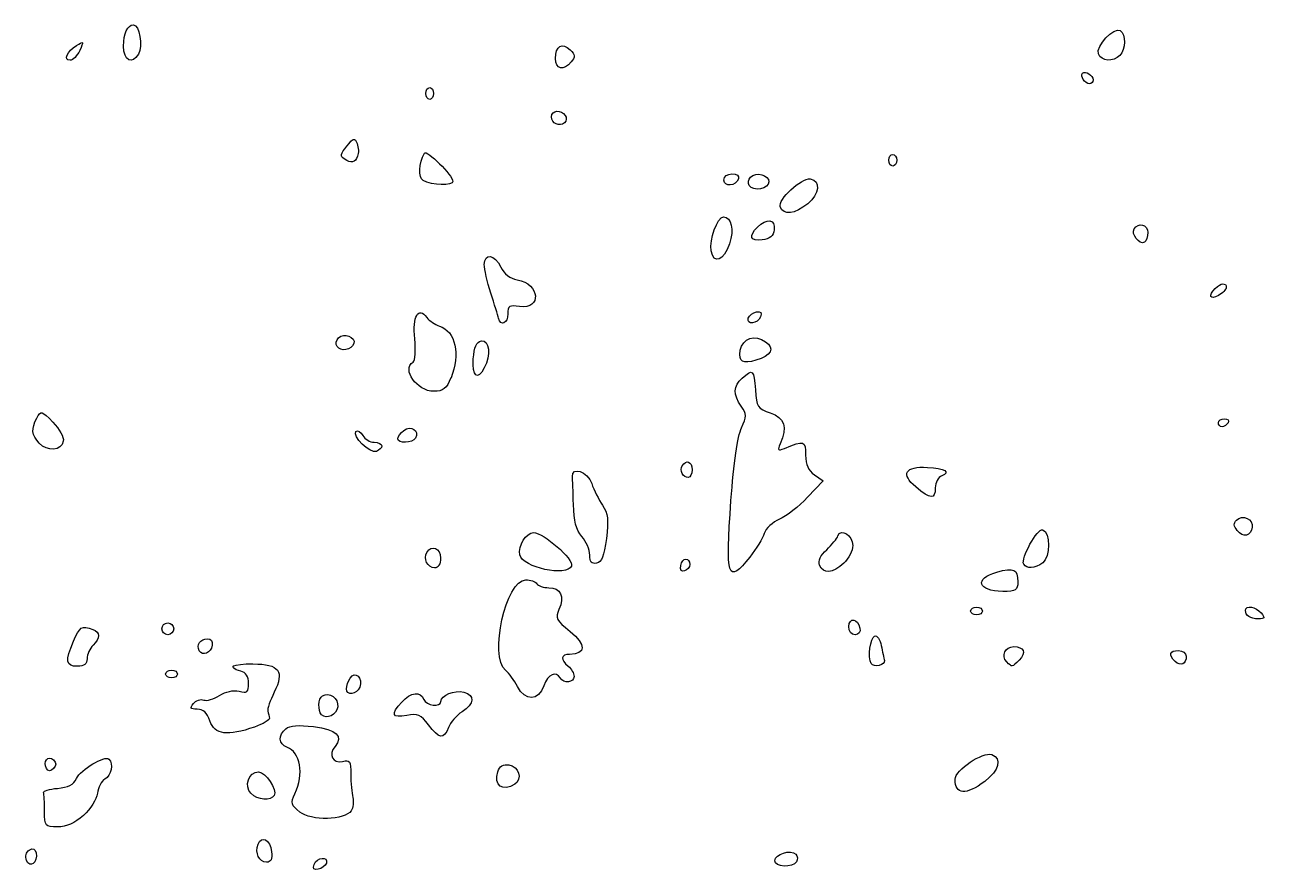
# Model space of a CAD drawing. Header units: centimetres. Extents: x -9.1 to 23.1, y -7.7 to 7.6.
# Drawn here: x -1.874 to 0.198, y 2.059 to 3.467 of the extents above; entities that cross this region are included whole.
import ezdxf

# ---------------------------------------------------------------- set-up
doc = ezdxf.new("R2010")
doc.units = ezdxf.units.CM
doc.header["$MEASUREMENT"] = 0
doc.layers.add('Layer 1', color=7, linetype='Continuous')

msp = doc.modelspace()

# ---------------------------------------------------------------- linework, layer by layer
at = {"layer": 'Layer 1'}
for points, knots in [([(-1.68502, 3.41863), (-1.6772, 3.43261), (-1.68313, 3.46727), (-1.69335, 3.46727), (-1.69335, 3.46727), (-1.70303, 3.46727), (-1.70964, 3.45293), (-1.70964, 3.4319), (-1.70964, 3.4319), (-1.70964, 3.40797), (-1.69531, 3.40024), (-1.68502, 3.41863)], [0, 0, 0, 0, 0.25, 0.25, 0.25, 0.25, 0.5, 0.5, 0.5, 0.5, 1, 1, 1, 1]), ([(-0.05201, 3.41633), (-0.04218, 3.42616), (-0.04179, 3.45197), (-0.05138, 3.4579), (-0.05138, 3.4579), (-0.06188, 3.46439), (-0.09257, 3.43144), (-0.08774, 3.41886), (-0.08774, 3.41886), (-0.08304, 3.40662), (-0.06312, 3.40521), (-0.052, 3.41635), (-0.052, 3.41635), (-0.052, 3.41635), (-0.05201, 3.41633), (-0.05201, 3.41633)], [0, 0, 0, 0, 0.2, 0.2, 0.2, 0.2, 0.4, 0.4, 0.4, 0.4, 0.6, 0.6, 0.6, 0.6, 1, 1, 1, 1]), ([(-1.7827, 3.42477), (-1.77577, 3.43997), (-1.77613, 3.44053), (-1.78806, 3.43308), (-1.78806, 3.43308), (-1.80384, 3.42322), (-1.8102, 3.40849), (-1.79867, 3.40849), (-1.79867, 3.40849), (-1.79397, 3.40849), (-1.78679, 3.41582), (-1.78271, 3.42477), (-1.78271, 3.42477), (-1.78271, 3.42477), (-1.7827, 3.42477), (-1.7827, 3.42477)], [0, 0, 0, 0, 0.2, 0.2, 0.2, 0.2, 0.4, 0.4, 0.4, 0.4, 0.6, 0.6, 0.6, 0.6, 1, 1, 1, 1]), ([(-0.96481, 3.40556), (-0.95789, 3.4139), (-0.95821, 3.41749), (-0.96665, 3.42593), (-0.96665, 3.42593), (-0.97963, 3.43891), (-0.99121, 3.43204), (-0.99121, 3.41138), (-0.99121, 3.41138), (-0.99121, 3.39324), (-0.97754, 3.39023), (-0.96481, 3.40556)], [0, 0, 0, 0, 0.25, 0.25, 0.25, 0.25, 0.5, 0.5, 0.5, 0.5, 1, 1, 1, 1]), ([(-0.09658, 3.3756), (-0.09658, 3.3833), (-0.10932, 3.39155), (-0.114, 3.38687), (-0.114, 3.38687), (-0.11868, 3.38219), (-0.11043, 3.36946), (-0.10273, 3.36946), (-0.10273, 3.36946), (-0.09935, 3.36946), (-0.09658, 3.37222), (-0.09658, 3.37561), (-0.09658, 3.37561), (-0.09658, 3.37561), (-0.09658, 3.3756), (-0.09658, 3.3756)], [0, 0, 0, 0, 0.2, 0.2, 0.2, 0.2, 0.4, 0.4, 0.4, 0.4, 0.6, 0.6, 0.6, 0.6, 1, 1, 1, 1]), ([(-1.19384, 3.35315), (-1.19384, 3.35854), (-1.19678, 3.36295), (-1.20037, 3.36295), (-1.20037, 3.36295), (-1.20396, 3.36295), (-1.2069, 3.35854), (-1.2069, 3.35315), (-1.2069, 3.35315), (-1.2069, 3.34776), (-1.20396, 3.34335), (-1.20037, 3.34335), (-1.20037, 3.34335), (-1.19678, 3.34335), (-1.19384, 3.34776), (-1.19384, 3.35315)], [0, 0, 0, 0, 0.2, 0.2, 0.2, 0.2, 0.4, 0.4, 0.4, 0.4, 0.6, 0.6, 0.6, 0.6, 1, 1, 1, 1]), ([(-0.97473, 3.31666), (-0.98109, 3.32694), (-0.99794, 3.32538), (-0.99794, 3.31452), (-0.99794, 3.31452), (-0.99794, 3.30354), (-0.98398, 3.29712), (-0.97598, 3.30443), (-0.97598, 3.30443), (-0.97288, 3.30727), (-0.97232, 3.31277), (-0.97473, 3.31668), (-0.97473, 3.31668), (-0.97473, 3.31668), (-0.97473, 3.31666), (-0.97473, 3.31666)], [0, 0, 0, 0, 0.2, 0.2, 0.2, 0.2, 0.4, 0.4, 0.4, 0.4, 0.6, 0.6, 0.6, 0.6, 1, 1, 1, 1]), ([(-1.32045, 3.24865), (-1.31838, 3.25404), (-1.31869, 3.26359), (-1.32114, 3.26987), (-1.32114, 3.26987), (-1.32514, 3.28015), (-1.32688, 3.27971), (-1.33845, 3.26553), (-1.33845, 3.26553), (-1.34852, 3.25318), (-1.34948, 3.2486), (-1.34286, 3.2444), (-1.34286, 3.2444), (-1.33047, 3.23654), (-1.32467, 3.23764), (-1.32045, 3.24864), (-1.32045, 3.24864), (-1.32045, 3.24864), (-1.32045, 3.24865), (-1.32045, 3.24865)], [0, 0, 0, 0, 0.1666667, 0.1666667, 0.1666667, 0.1666667, 0.3333333, 0.3333333, 0.3333333, 0.3333333, 0.5, 0.5, 0.5, 0.5, 0.6666667, 0.6666667, 0.6666667, 0.6666667, 1, 1, 1, 1]), ([(-1.1617, 3.20687), (-1.1617, 3.21654), (-1.20567, 3.2602), (-1.20916, 3.254), (-1.20916, 3.254), (-1.21876, 3.237), (-1.21978, 3.21308), (-1.21112, 3.20826), (-1.21112, 3.20826), (-1.19689, 3.20035), (-1.1617, 3.19936), (-1.1617, 3.20686), (-1.1617, 3.20686), (-1.1617, 3.20686), (-1.1617, 3.20687), (-1.1617, 3.20687)], [0, 0, 0, 0, 0.2, 0.2, 0.2, 0.2, 0.4, 0.4, 0.4, 0.4, 0.6, 0.6, 0.6, 0.6, 1, 1, 1, 1]), ([(-0.42344, 3.2421), (-0.42344, 3.24749), (-0.42638, 3.2519), (-0.42997, 3.2519), (-0.42997, 3.2519), (-0.43356, 3.2519), (-0.4365, 3.24749), (-0.4365, 3.2421), (-0.4365, 3.2421), (-0.4365, 3.23671), (-0.43356, 3.23231), (-0.42997, 3.23231), (-0.42997, 3.23231), (-0.42638, 3.23231), (-0.42344, 3.23672), (-0.42344, 3.2421)], [0, 0, 0, 0, 0.2, 0.2, 0.2, 0.2, 0.4, 0.4, 0.4, 0.4, 0.6, 0.6, 0.6, 0.6, 1, 1, 1, 1]), ([(-0.68655, 3.21118), (-0.68496, 3.21597), (-0.68946, 3.21934), (-0.69744, 3.21934), (-0.69744, 3.21934), (-0.70546, 3.21934), (-0.71105, 3.21512), (-0.71105, 3.20906), (-0.71105, 3.20906), (-0.71105, 3.19705), (-0.69067, 3.19881), (-0.68655, 3.21116), (-0.68655, 3.21116), (-0.68655, 3.21116), (-0.68655, 3.21118), (-0.68655, 3.21118)], [0, 0, 0, 0, 0.2, 0.2, 0.2, 0.2, 0.4, 0.4, 0.4, 0.4, 0.6, 0.6, 0.6, 0.6, 1, 1, 1, 1]), ([(-0.63596, 3.20621), (-0.63596, 3.21784), (-0.6575, 3.22329), (-0.66678, 3.21401), (-0.66678, 3.21401), (-0.67039, 3.21039), (-0.67128, 3.20408), (-0.66874, 3.19996), (-0.66874, 3.19996), (-0.66225, 3.18946), (-0.63596, 3.19446), (-0.63596, 3.20621)], [0, 0, 0, 0, 0.25, 0.25, 0.25, 0.25, 0.5, 0.5, 0.5, 0.5, 1, 1, 1, 1]), ([(-0.57136, 3.16975), (-0.55185, 3.18571), (-0.54957, 3.20818), (-0.56718, 3.21097), (-0.56718, 3.21097), (-0.5822, 3.21336), (-0.62179, 3.17637), (-0.61716, 3.1643), (-0.61716, 3.1643), (-0.6116, 3.1498), (-0.59306, 3.15201), (-0.57136, 3.16976), (-0.57136, 3.16976), (-0.57136, 3.16976), (-0.57136, 3.16975), (-0.57136, 3.16975)], [0, 0, 0, 0, 0.2, 0.2, 0.2, 0.2, 0.4, 0.4, 0.4, 0.4, 0.6, 0.6, 0.6, 0.6, 1, 1, 1, 1]), ([(-0.70166, 3.10296), (-0.69349, 3.12679), (-0.6982, 3.14772), (-0.71173, 3.14772), (-0.71173, 3.14772), (-0.72173, 3.14772), (-0.73557, 3.10942), (-0.73212, 3.09133), (-0.73212, 3.09133), (-0.72772, 3.06829), (-0.71142, 3.07451), (-0.70167, 3.10296), (-0.70167, 3.10296), (-0.70167, 3.10296), (-0.70166, 3.10296), (-0.70166, 3.10296)], [0, 0, 0, 0, 0.2, 0.2, 0.2, 0.2, 0.4, 0.4, 0.4, 0.4, 0.6, 0.6, 0.6, 0.6, 1, 1, 1, 1]), ([(-0.62716, 3.12651), (-0.62468, 3.14397), (-0.63951, 3.14634), (-0.65491, 3.13094), (-0.65491, 3.13094), (-0.67029, 3.11556), (-0.66733, 3.10743), (-0.64721, 3.10975), (-0.64721, 3.10975), (-0.63435, 3.11123), (-0.62866, 3.11599), (-0.62716, 3.12651)], [0, 0, 0, 0, 0.25, 0.25, 0.25, 0.25, 0.5, 0.5, 0.5, 0.5, 1, 1, 1, 1]), ([(-0.00551, 3.122), (-0.00551, 3.13538), (-0.0214, 3.13943), (-0.02855, 3.12786), (-0.02855, 3.12786), (-0.03376, 3.11943), (-0.01926, 3.10083), (-0.01131, 3.10574), (-0.01131, 3.10574), (-0.00812, 3.10772), (-0.00552, 3.11502), (-0.00552, 3.122), (-0.00552, 3.122), (-0.00552, 3.122), (-0.00551, 3.122), (-0.00551, 3.122)], [0, 0, 0, 0, 0.2, 0.2, 0.2, 0.2, 0.4, 0.4, 0.4, 0.4, 0.6, 0.6, 0.6, 0.6, 1, 1, 1, 1]), ([(-1.07037, 2.98651), (-1.07037, 2.99967), (-1.06775, 3.00132), (-1.05085, 2.99884), (-1.05085, 2.99884), (-1.01333, 2.99333), (-1.01706, 3.03658), (-1.05467, 3.0432), (-1.05467, 3.0432), (-1.06686, 3.04534), (-1.07653, 3.05283), (-1.08209, 3.06443), (-1.08209, 3.06443), (-1.09226, 3.08565), (-1.10955, 3.08823), (-1.10955, 3.06851), (-1.10955, 3.06851), (-1.10955, 3.06091), (-1.10468, 3.0396), (-1.09872, 3.02116), (-1.09872, 3.02116), (-1.09276, 3.00272), (-1.08698, 2.98395), (-1.08586, 2.97946), (-1.08586, 2.97946), (-1.08232, 2.96523), (-1.07036, 2.97066), (-1.07036, 2.98649), (-1.07036, 2.98649), (-1.07036, 2.98649), (-1.07037, 2.98651), (-1.07037, 2.98651)], [0, 0, 0, 0, 0.1111111, 0.1111111, 0.1111111, 0.1111111, 0.2222222, 0.2222222, 0.2222222, 0.2222222, 0.3333333, 0.3333333, 0.3333333, 0.3333333, 0.4444444, 0.4444444, 0.4444444, 0.4444444, 0.5555556, 0.5555556, 0.5555556, 0.5555556, 0.6666667, 0.6666667, 0.6666667, 0.6666667, 0.7777778, 0.7777778, 0.7777778, 0.7777778, 1, 1, 1, 1]), ([(0.12492, 3.03035), (0.12492, 3.039), (0.11608, 3.03826), (0.10663, 3.02883), (0.10663, 3.02883), (0.0943, 3.0165), (0.09747, 3.00938), (0.11185, 3.01708), (0.11185, 3.01708), (0.11903, 3.02091), (0.12491, 3.0269), (0.12491, 3.03037), (0.12491, 3.03037), (0.12491, 3.03037), (0.12492, 3.03035), (0.12492, 3.03035)], [0, 0, 0, 0, 0.2, 0.2, 0.2, 0.2, 0.4, 0.4, 0.4, 0.4, 0.6, 0.6, 0.6, 0.6, 1, 1, 1, 1]), ([(-1.16494, 2.8803), (-1.14884, 2.91884), (-1.15757, 2.95779), (-1.1842, 2.96624), (-1.1842, 2.96624), (-1.19172, 2.96863), (-1.20112, 2.97501), (-1.20508, 2.98043), (-1.20508, 2.98043), (-1.21919, 2.99972), (-1.2292, 2.98224), (-1.22536, 2.94502), (-1.22536, 2.94502), (-1.22338, 2.9258), (-1.22447, 2.9084), (-1.22781, 2.90634), (-1.22781, 2.90634), (-1.24756, 2.89413), (-1.22173, 2.85765), (-1.19333, 2.85765), (-1.19333, 2.85765), (-1.17792, 2.85765), (-1.17266, 2.86185), (-1.16495, 2.8803), (-1.16495, 2.8803), (-1.16495, 2.8803), (-1.16494, 2.8803), (-1.16494, 2.8803)], [0, 0, 0, 0, 0.125, 0.125, 0.125, 0.125, 0.25, 0.25, 0.25, 0.25, 0.375, 0.375, 0.375, 0.375, 0.5, 0.5, 0.5, 0.5, 0.625, 0.625, 0.625, 0.625, 0.75, 0.75, 0.75, 0.75, 1, 1, 1, 1]), ([(-0.64982, 2.98159), (-0.64707, 2.98875), (-0.64917, 2.99122), (-0.65674, 2.98975), (-0.65674, 2.98975), (-0.66272, 2.9886), (-0.66883, 2.98397), (-0.67032, 2.97948), (-0.67032, 2.97948), (-0.67432, 2.96747), (-0.65445, 2.96951), (-0.64981, 2.98158), (-0.64981, 2.98158), (-0.64981, 2.98158), (-0.64982, 2.98159), (-0.64982, 2.98159)], [0, 0, 0, 0, 0.2, 0.2, 0.2, 0.2, 0.4, 0.4, 0.4, 0.4, 0.6, 0.6, 0.6, 0.6, 1, 1, 1, 1]), ([(-1.32661, 2.93703), (-1.32304, 2.94776), (-1.3435, 2.95541), (-1.35228, 2.94663), (-1.35228, 2.94663), (-1.35603, 2.94288), (-1.35703, 2.93644), (-1.35449, 2.93234), (-1.35449, 2.93234), (-1.34872, 2.923), (-1.33024, 2.92611), (-1.3266, 2.93703), (-1.3266, 2.93703), (-1.3266, 2.93703), (-1.32661, 2.93703), (-1.32661, 2.93703)], [0, 0, 0, 0, 0.2, 0.2, 0.2, 0.2, 0.4, 0.4, 0.4, 0.4, 0.6, 0.6, 0.6, 0.6, 1, 1, 1, 1]), ([(-1.10969, 2.89641), (-1.09837, 2.91756), (-1.1011, 2.94386), (-1.11436, 2.94135), (-1.11436, 2.94135), (-1.1227, 2.93974), (-1.12633, 2.93169), (-1.1278, 2.91148), (-1.1278, 2.91148), (-1.12992, 2.88216), (-1.1212, 2.8749), (-1.10969, 2.89641)], [0, 0, 0, 0, 0.25, 0.25, 0.25, 0.25, 0.5, 0.5, 0.5, 0.5, 1, 1, 1, 1]), ([(-0.64899, 2.9124), (-0.62779, 2.92046), (-0.6275, 2.93443), (-0.64834, 2.94393), (-0.64834, 2.94393), (-0.66704, 2.95245), (-0.68449, 2.94022), (-0.68449, 2.91863), (-0.68449, 2.91863), (-0.68449, 2.90465), (-0.67415, 2.90284), (-0.64899, 2.91241), (-0.64899, 2.91241), (-0.64899, 2.91241), (-0.64899, 2.9124), (-0.64899, 2.9124)], [0, 0, 0, 0, 0.2, 0.2, 0.2, 0.2, 0.4, 0.4, 0.4, 0.4, 0.6, 0.6, 0.6, 0.6, 1, 1, 1, 1]), ([(-0.66773, 2.58183), (-0.65713, 2.5953), (-0.64638, 2.61298), (-0.64385, 2.62113), (-0.64385, 2.62113), (-0.64131, 2.62927), (-0.6299, 2.63995), (-0.61849, 2.64486), (-0.61849, 2.64486), (-0.60708, 2.64977), (-0.58598, 2.66616), (-0.57161, 2.68129), (-0.57161, 2.68129), (-0.57161, 2.68129), (-0.54549, 2.7088), (-0.54549, 2.7088), (-0.54549, 2.7088), (-0.54549, 2.7088), (-0.56019, 2.71877), (-0.56019, 2.71877), (-0.56019, 2.71877), (-0.57072, 2.72592), (-0.57489, 2.73521), (-0.57489, 2.75157), (-0.57489, 2.75157), (-0.57489, 2.77545), (-0.57727, 2.7762), (-0.61031, 2.76268), (-0.61031, 2.76268), (-0.62093, 2.75834), (-0.62204, 2.75951), (-0.61748, 2.7701), (-0.61748, 2.7701), (-0.60514, 2.79882), (-0.60978, 2.81362), (-0.63367, 2.82172), (-0.63367, 2.82172), (-0.65493, 2.82894), (-0.65667, 2.8316), (-0.65852, 2.85995), (-0.65852, 2.85995), (-0.66071, 2.8935), (-0.66295, 2.8955), (-0.68051, 2.87962), (-0.68051, 2.87962), (-0.6952, 2.86633), (-0.69567, 2.8522), (-0.68206, 2.83278), (-0.68206, 2.83278), (-0.67266, 2.81937), (-0.67263, 2.81592), (-0.68173, 2.79677), (-0.68173, 2.79677), (-0.68798, 2.7836), (-0.69456, 2.73785), (-0.69914, 2.67573), (-0.69914, 2.67573), (-0.7086, 2.54742), (-0.7045, 2.53513), (-0.66775, 2.58183), (-0.66775, 2.58183), (-0.66775, 2.58183), (-0.66773, 2.58183), (-0.66773, 2.58183)], [0, 0, 0, 0, 0.0588235, 0.0588235, 0.0588235, 0.0588235, 0.1176471, 0.1176471, 0.1176471, 0.1176471, 0.1764706, 0.1764706, 0.1764706, 0.1764706, 0.2352941, 0.2352941, 0.2352941, 0.2352941, 0.2941176, 0.2941176, 0.2941176, 0.2941176, 0.3529412, 0.3529412, 0.3529412, 0.3529412, 0.4117647, 0.4117647, 0.4117647, 0.4117647, 0.4705882, 0.4705882, 0.4705882, 0.4705882, 0.5294118, 0.5294118, 0.5294118, 0.5294118, 0.5882353, 0.5882353, 0.5882353, 0.5882353, 0.6470588, 0.6470588, 0.6470588, 0.6470588, 0.7058824, 0.7058824, 0.7058824, 0.7058824, 0.7647059, 0.7647059, 0.7647059, 0.7647059, 0.8235294, 0.8235294, 0.8235294, 0.8235294, 0.8823529, 0.8823529, 0.8823529, 0.8823529, 1, 1, 1, 1]), ([(-1.80994, 2.77465), (-1.80871, 2.7811), (-1.81648, 2.7953), (-1.82726, 2.80633), (-1.82726, 2.80633), (-1.84625, 2.82575), (-1.84701, 2.82594), (-1.85391, 2.81304), (-1.85391, 2.81304), (-1.86371, 2.79472), (-1.86285, 2.78562), (-1.84995, 2.77137), (-1.84995, 2.77137), (-1.83657, 2.75658), (-1.81302, 2.75852), (-1.80994, 2.77466), (-1.80994, 2.77466), (-1.80994, 2.77466), (-1.80994, 2.77465), (-1.80994, 2.77465)], [0, 0, 0, 0, 0.1666667, 0.1666667, 0.1666667, 0.1666667, 0.3333333, 0.3333333, 0.3333333, 0.3333333, 0.5, 0.5, 0.5, 0.5, 0.6666667, 0.6666667, 0.6666667, 0.6666667, 1, 1, 1, 1]), ([(-1.22389, 2.77987), (-1.2164, 2.79199), (-1.23207, 2.80213), (-1.24356, 2.79259), (-1.24356, 2.79259), (-1.2491, 2.78799), (-1.25363, 2.78165), (-1.25363, 2.7785), (-1.25363, 2.7785), (-1.25363, 2.77028), (-1.22912, 2.77141), (-1.22389, 2.77986), (-1.22389, 2.77986), (-1.22389, 2.77986), (-1.22389, 2.77987), (-1.22389, 2.77987)], [0, 0, 0, 0, 0.2, 0.2, 0.2, 0.2, 0.4, 0.4, 0.4, 0.4, 0.6, 0.6, 0.6, 0.6, 1, 1, 1, 1]), ([(0.12805, 2.80531), (0.13027, 2.80889), (0.1275, 2.81184), (0.1219, 2.81184), (0.1219, 2.81184), (0.1163, 2.81184), (0.11172, 2.80892), (0.11172, 2.80531), (0.11172, 2.80531), (0.11172, 2.80173), (0.11449, 2.79878), (0.11787, 2.79878), (0.11787, 2.79878), (0.12125, 2.79878), (0.12583, 2.8017), (0.12805, 2.80531)], [0, 0, 0, 0, 0.2, 0.2, 0.2, 0.2, 0.4, 0.4, 0.4, 0.4, 0.6, 0.6, 0.6, 0.6, 1, 1, 1, 1]), ([(-1.27994, 2.76693), (-1.27994, 2.77014), (-1.28567, 2.77276), (-1.29268, 2.77276), (-1.29268, 2.77276), (-1.29969, 2.77276), (-1.30828, 2.77788), (-1.31178, 2.78414), (-1.31178, 2.78414), (-1.31528, 2.79039), (-1.32034, 2.79332), (-1.32302, 2.79064), (-1.32302, 2.79064), (-1.33028, 2.78338), (-1.2996, 2.75355), (-1.28904, 2.7576), (-1.28904, 2.7576), (-1.28403, 2.75953), (-1.27994, 2.76372), (-1.27994, 2.76693)], [0, 0, 0, 0, 0.1666667, 0.1666667, 0.1666667, 0.1666667, 0.3333333, 0.3333333, 0.3333333, 0.3333333, 0.5, 0.5, 0.5, 0.5, 0.6666667, 0.6666667, 0.6666667, 0.6666667, 1, 1, 1, 1]), ([(-0.76395, 2.7272), (-0.76395, 2.74098), (-0.77345, 2.74478), (-0.78028, 2.73373), (-0.78028, 2.73373), (-0.78504, 2.72602), (-0.77886, 2.71414), (-0.7701, 2.71414), (-0.7701, 2.71414), (-0.76672, 2.71414), (-0.76395, 2.72001), (-0.76395, 2.7272)], [0, 0, 0, 0, 0.25, 0.25, 0.25, 0.25, 0.5, 0.5, 0.5, 0.5, 1, 1, 1, 1]), ([(-0.90648, 2.61257), (-0.90254, 2.64406), (-0.90375, 2.65442), (-0.91293, 2.668), (-0.91293, 2.668), (-0.91914, 2.67719), (-0.92718, 2.69351), (-0.93081, 2.70429), (-0.93081, 2.70429), (-0.93739, 2.72382), (-0.9643, 2.73341), (-0.96288, 2.71572), (-0.96288, 2.71572), (-0.96251, 2.71123), (-0.96178, 2.69037), (-0.96125, 2.66937), (-0.96125, 2.66937), (-0.96054, 2.64156), (-0.95672, 2.62708), (-0.94721, 2.61612), (-0.94721, 2.61612), (-0.94003, 2.60784), (-0.93415, 2.59395), (-0.93415, 2.58525), (-0.93415, 2.58525), (-0.93415, 2.57372), (-0.93106, 2.57004), (-0.92274, 2.57164), (-0.92274, 2.57164), (-0.91411, 2.57329), (-0.91015, 2.58328), (-0.90649, 2.61257), (-0.90649, 2.61257), (-0.90649, 2.61257), (-0.90648, 2.61257), (-0.90648, 2.61257)], [0, 0, 0, 0, 0.1, 0.1, 0.1, 0.1, 0.2, 0.2, 0.2, 0.2, 0.3, 0.3, 0.3, 0.3, 0.4, 0.4, 0.4, 0.4, 0.5, 0.5, 0.5, 0.5, 0.6, 0.6, 0.6, 0.6, 0.7, 0.7, 0.7, 0.7, 0.8, 0.8, 0.8, 0.8, 1, 1, 1, 1]), ([(-0.35929, 2.69709), (-0.35929, 2.70569), (-0.35446, 2.71457), (-0.34856, 2.71684), (-0.34856, 2.71684), (-0.33245, 2.72302), (-0.34346, 2.72965), (-0.37231, 2.73113), (-0.37231, 2.73113), (-0.40935, 2.73302), (-0.4171, 2.71996), (-0.39164, 2.69853), (-0.39164, 2.69853), (-0.36651, 2.67738), (-0.3593, 2.67706), (-0.3593, 2.69709), (-0.3593, 2.69709), (-0.3593, 2.69709), (-0.35929, 2.69709), (-0.35929, 2.69709)], [0, 0, 0, 0, 0.1666667, 0.1666667, 0.1666667, 0.1666667, 0.3333333, 0.3333333, 0.3333333, 0.3333333, 0.5, 0.5, 0.5, 0.5, 0.6666667, 0.6666667, 0.6666667, 0.6666667, 1, 1, 1, 1]), ([(0.16827, 2.63139), (0.17084, 2.64463), (0.15173, 2.65331), (0.14183, 2.6434), (0.14183, 2.6434), (0.13669, 2.63826), (0.13708, 2.63342), (0.14325, 2.62599), (0.14325, 2.62599), (0.15345, 2.6137), (0.16534, 2.61627), (0.16827, 2.63139)], [0, 0, 0, 0, 0.25, 0.25, 0.25, 0.25, 0.5, 0.5, 0.5, 0.5, 1, 1, 1, 1]), ([(-0.96446, 2.56693), (-0.96023, 2.57796), (-1.01086, 2.62265), (-1.0276, 2.62265), (-1.0276, 2.62265), (-1.03987, 2.62265), (-1.05339, 2.60055), (-1.05043, 2.58533), (-1.05043, 2.58533), (-1.04636, 2.56443), (-0.97156, 2.54842), (-0.96446, 2.56693)], [0, 0, 0, 0, 0.25, 0.25, 0.25, 0.25, 0.5, 0.5, 0.5, 0.5, 1, 1, 1, 1]), ([(-0.51162, 2.57154), (-0.50331, 2.57935), (-0.4965, 2.59267), (-0.4965, 2.60114), (-0.4965, 2.60114), (-0.4965, 2.61762), (-0.51673, 2.63054), (-0.52126, 2.61695), (-0.52126, 2.61695), (-0.52274, 2.61252), (-0.53111, 2.60225), (-0.53987, 2.59413), (-0.53987, 2.59413), (-0.55017, 2.58458), (-0.55431, 2.57547), (-0.55157, 2.56835), (-0.55157, 2.56835), (-0.54578, 2.55326), (-0.5297, 2.55455), (-0.51161, 2.57156), (-0.51161, 2.57156), (-0.51161, 2.57156), (-0.51162, 2.57154), (-0.51162, 2.57154)], [0, 0, 0, 0, 0.1428571, 0.1428571, 0.1428571, 0.1428571, 0.2857143, 0.2857143, 0.2857143, 0.2857143, 0.4285714, 0.4285714, 0.4285714, 0.4285714, 0.5714286, 0.5714286, 0.5714286, 0.5714286, 0.7142857, 0.7142857, 0.7142857, 0.7142857, 1, 1, 1, 1]), ([(-0.18049, 2.57232), (-0.1676, 2.58174), (-0.16767, 2.62309), (-0.18057, 2.62732), (-0.18057, 2.62732), (-0.18931, 2.6302), (-0.21759, 2.57879), (-0.21213, 2.56997), (-0.21213, 2.56997), (-0.20685, 2.56143), (-0.19408, 2.56238), (-0.18047, 2.57232), (-0.18047, 2.57232), (-0.18047, 2.57232), (-0.18049, 2.57232), (-0.18049, 2.57232)], [0, 0, 0, 0, 0.2, 0.2, 0.2, 0.2, 0.4, 0.4, 0.4, 0.4, 0.6, 0.6, 0.6, 0.6, 1, 1, 1, 1]), ([(-1.18228, 2.5802), (-1.18228, 2.5968), (-1.19715, 2.60291), (-1.20533, 2.58968), (-1.20533, 2.58968), (-1.21162, 2.5795), (-1.20372, 2.56387), (-1.19228, 2.56387), (-1.19228, 2.56387), (-1.18597, 2.56387), (-1.18228, 2.56989), (-1.18228, 2.5802)], [0, 0, 0, 0, 0.25, 0.25, 0.25, 0.25, 0.5, 0.5, 0.5, 0.5, 1, 1, 1, 1]), ([(-0.76755, 2.56931), (-0.76755, 2.5821), (-0.78028, 2.58101), (-0.78278, 2.56803), (-0.78278, 2.56803), (-0.78431, 2.5601), (-0.78206, 2.55687), (-0.77634, 2.55877), (-0.77634, 2.55877), (-0.77151, 2.56038), (-0.76755, 2.56513), (-0.76755, 2.56932), (-0.76755, 2.56932), (-0.76755, 2.56932), (-0.76755, 2.56931), (-0.76755, 2.56931)], [0, 0, 0, 0, 0.2, 0.2, 0.2, 0.2, 0.4, 0.4, 0.4, 0.4, 0.6, 0.6, 0.6, 0.6, 1, 1, 1, 1]), ([(-0.22192, 2.54062), (-0.22192, 2.56173), (-0.22826, 2.56466), (-0.25682, 2.55678), (-0.25682, 2.55678), (-0.29508, 2.54622), (-0.28846, 2.52468), (-0.24695, 2.52468), (-0.24695, 2.52468), (-0.22476, 2.52468), (-0.22191, 2.52649), (-0.22191, 2.54063), (-0.22191, 2.54063), (-0.22191, 2.54063), (-0.22192, 2.54062), (-0.22192, 2.54062)], [0, 0, 0, 0, 0.2, 0.2, 0.2, 0.2, 0.4, 0.4, 0.4, 0.4, 0.6, 0.6, 0.6, 0.6, 1, 1, 1, 1]), ([(-1.01047, 2.36761), (-1.00309, 2.38715), (-0.99073, 2.39305), (-0.98308, 2.38067), (-0.98308, 2.38067), (-0.97707, 2.37095), (-0.96022, 2.37277), (-0.96022, 2.38314), (-0.96022, 2.38314), (-0.96022, 2.38809), (-0.96463, 2.3958), (-0.97002, 2.40027), (-0.97002, 2.40027), (-0.98339, 2.41137), (-0.98232, 2.41986), (-0.96755, 2.41986), (-0.96755, 2.41986), (-0.94006, 2.41986), (-0.93965, 2.43648), (-0.96661, 2.45815), (-0.96661, 2.45815), (-0.98992, 2.47689), (-0.99176, 2.48048), (-0.98528, 2.4947), (-0.98528, 2.4947), (-0.97558, 2.51599), (-0.9825, 2.5309), (-1.00208, 2.5309), (-1.00208, 2.5309), (-1.01096, 2.5309), (-1.02004, 2.53382), (-1.02226, 2.53743), (-1.02226, 2.53743), (-1.02448, 2.54101), (-1.03275, 2.54396), (-1.04064, 2.54396), (-1.04064, 2.54396), (-1.0736, 2.54396), (-1.10191, 2.41649), (-1.07407, 2.39338), (-1.07407, 2.39338), (-1.06844, 2.38871), (-1.05955, 2.3766), (-1.05431, 2.36646), (-1.05431, 2.36646), (-1.04135, 2.3414), (-1.02014, 2.34196), (-1.01046, 2.36761), (-1.01046, 2.36761), (-1.01046, 2.36761), (-1.01047, 2.36761), (-1.01047, 2.36761)], [0, 0, 0, 0, 0.0714286, 0.0714286, 0.0714286, 0.0714286, 0.1428571, 0.1428571, 0.1428571, 0.1428571, 0.2142857, 0.2142857, 0.2142857, 0.2142857, 0.2857143, 0.2857143, 0.2857143, 0.2857143, 0.3571429, 0.3571429, 0.3571429, 0.3571429, 0.4285714, 0.4285714, 0.4285714, 0.4285714, 0.5, 0.5, 0.5, 0.5, 0.5714286, 0.5714286, 0.5714286, 0.5714286, 0.6428571, 0.6428571, 0.6428571, 0.6428571, 0.7142857, 0.7142857, 0.7142857, 0.7142857, 0.7857143, 0.7857143, 0.7857143, 0.7857143, 0.8571429, 0.8571429, 0.8571429, 0.8571429, 1, 1, 1, 1]), ([(-0.28075, 2.49203), (-0.28075, 2.49561), (-0.28516, 2.49856), (-0.29055, 2.49856), (-0.29055, 2.49856), (-0.29594, 2.49856), (-0.30035, 2.49564), (-0.30035, 2.49203), (-0.30035, 2.49203), (-0.30035, 2.48845), (-0.29594, 2.4855), (-0.29055, 2.4855), (-0.29055, 2.4855), (-0.28516, 2.4855), (-0.28075, 2.48842), (-0.28075, 2.49203)], [0, 0, 0, 0, 0.2, 0.2, 0.2, 0.2, 0.4, 0.4, 0.4, 0.4, 0.6, 0.6, 0.6, 0.6, 1, 1, 1, 1]), ([(0.18295, 2.48878), (0.17426, 2.49925), (0.15683, 2.50216), (0.15683, 2.49314), (0.15683, 2.49314), (0.15683, 2.4842), (0.16475, 2.47899), (0.17831, 2.47899), (0.17831, 2.47899), (0.18892, 2.47899), (0.18971, 2.48064), (0.18295, 2.48879), (0.18295, 2.48879), (0.18295, 2.48879), (0.18295, 2.48878), (0.18295, 2.48878)], [0, 0, 0, 0, 0.2, 0.2, 0.2, 0.2, 0.4, 0.4, 0.4, 0.4, 0.6, 0.6, 0.6, 0.6, 1, 1, 1, 1]), ([(-1.77034, 2.41271), (-1.77034, 2.41964), (-1.76593, 2.42971), (-1.76054, 2.4351), (-1.76054, 2.4351), (-1.74793, 2.44771), (-1.74811, 2.45648), (-1.76108, 2.46146), (-1.76108, 2.46146), (-1.7791, 2.46837), (-1.783, 2.46597), (-1.79311, 2.44176), (-1.79311, 2.44176), (-1.80698, 2.40857), (-1.80567, 2.40011), (-1.78667, 2.40011), (-1.78667, 2.40011), (-1.7749, 2.40011), (-1.77034, 2.40361), (-1.77034, 2.4127), (-1.77034, 2.4127), (-1.77034, 2.4127), (-1.77034, 2.41271), (-1.77034, 2.41271)], [0, 0, 0, 0, 0.1428571, 0.1428571, 0.1428571, 0.1428571, 0.2857143, 0.2857143, 0.2857143, 0.2857143, 0.4285714, 0.4285714, 0.4285714, 0.4285714, 0.5714286, 0.5714286, 0.5714286, 0.5714286, 0.7142857, 0.7142857, 0.7142857, 0.7142857, 1, 1, 1, 1]), ([(-1.62636, 2.46247), (-1.62636, 2.46786), (-1.63077, 2.47227), (-1.63616, 2.47227), (-1.63616, 2.47227), (-1.64155, 2.47227), (-1.64596, 2.46786), (-1.64596, 2.46247), (-1.64596, 2.46247), (-1.64596, 2.45708), (-1.64155, 2.45268), (-1.63616, 2.45268), (-1.63616, 2.45268), (-1.63077, 2.45268), (-1.62636, 2.45709), (-1.62636, 2.46247)], [0, 0, 0, 0, 0.2, 0.2, 0.2, 0.2, 0.4, 0.4, 0.4, 0.4, 0.6, 0.6, 0.6, 0.6, 1, 1, 1, 1]), ([(-0.48454, 2.46354), (-0.48772, 2.47993), (-0.50298, 2.48218), (-0.50298, 2.46626), (-0.50298, 2.46626), (-0.50298, 2.45824), (-0.49876, 2.45265), (-0.4927, 2.45265), (-0.4927, 2.45265), (-0.48662, 2.45265), (-0.48329, 2.45709), (-0.48454, 2.46354)], [0, 0, 0, 0, 0.25, 0.25, 0.25, 0.25, 0.5, 0.5, 0.5, 0.5, 1, 1, 1, 1]), ([(-1.5622, 2.43507), (-1.56098, 2.44137), (-1.56425, 2.44596), (-1.56998, 2.44596), (-1.56998, 2.44596), (-1.58211, 2.44596), (-1.58944, 2.43531), (-1.58369, 2.42602), (-1.58369, 2.42602), (-1.57778, 2.41646), (-1.56474, 2.42194), (-1.5622, 2.43507)], [0, 0, 0, 0, 0.25, 0.25, 0.25, 0.25, 0.5, 0.5, 0.5, 0.5, 1, 1, 1, 1]), ([(-0.44384, 2.40991), (-0.44475, 2.41349), (-0.44714, 2.42464), (-0.44914, 2.43466), (-0.44914, 2.43466), (-0.45114, 2.44468), (-0.45607, 2.45179), (-0.46008, 2.45045), (-0.46008, 2.45045), (-0.4674, 2.44802), (-0.47169, 2.41452), (-0.46595, 2.40466), (-0.46595, 2.40466), (-0.46165, 2.39726), (-0.44182, 2.40198), (-0.44383, 2.40992), (-0.44383, 2.40992), (-0.44383, 2.40992), (-0.44384, 2.40991), (-0.44384, 2.40991)], [0, 0, 0, 0, 0.1666667, 0.1666667, 0.1666667, 0.1666667, 0.3333333, 0.3333333, 0.3333333, 0.3333333, 0.5, 0.5, 0.5, 0.5, 0.6666667, 0.6666667, 0.6666667, 0.6666667, 1, 1, 1, 1]), ([(-0.2196, 2.41045), (-0.20751, 2.42253), (-0.21168, 2.43278), (-0.22868, 2.43278), (-0.22868, 2.43278), (-0.24329, 2.43278), (-0.25027, 2.41749), (-0.24024, 2.40745), (-0.24024, 2.40745), (-0.23106, 2.39827), (-0.23191, 2.39815), (-0.2196, 2.41046), (-0.2196, 2.41046), (-0.2196, 2.41046), (-0.2196, 2.41045), (-0.2196, 2.41045)], [0, 0, 0, 0, 0.2, 0.2, 0.2, 0.2, 0.4, 0.4, 0.4, 0.4, 0.6, 0.6, 0.6, 0.6, 1, 1, 1, 1]), ([(0.05838, 2.41683), (0.05838, 2.42201), (0.0525, 2.42624), (0.04532, 2.42624), (0.04532, 2.42624), (0.03063, 2.42624), (0.02857, 2.41948), (0.03983, 2.40822), (0.03983, 2.40822), (0.04883, 2.39922), (0.05838, 2.40365), (0.05838, 2.41683)], [0, 0, 0, 0, 0.25, 0.25, 0.25, 0.25, 0.5, 0.5, 0.5, 0.5, 1, 1, 1, 1]), ([(-1.49203, 2.29906), (-1.47766, 2.30418), (-1.4664, 2.31075), (-1.46699, 2.31365), (-1.46699, 2.31365), (-1.46759, 2.31657), (-1.46886, 2.32187), (-1.4698, 2.32546), (-1.4698, 2.32546), (-1.47075, 2.32904), (-1.46596, 2.34317), (-1.45917, 2.35684), (-1.45917, 2.35684), (-1.44172, 2.39194), (-1.45053, 2.40376), (-1.49438, 2.4041), (-1.49438, 2.4041), (-1.52843, 2.40451), (-1.5387, 2.39838), (-1.51488, 2.39215), (-1.51488, 2.39215), (-1.50602, 2.38984), (-1.50182, 2.38324), (-1.50182, 2.37167), (-1.50182, 2.37167), (-1.50182, 2.35691), (-1.50394, 2.35514), (-1.51753, 2.35855), (-1.51753, 2.35855), (-1.52718, 2.36098), (-1.53976, 2.35814), (-1.55014, 2.35143), (-1.55014, 2.35143), (-1.55943, 2.34534), (-1.57125, 2.34198), (-1.5764, 2.34396), (-1.5764, 2.34396), (-1.58155, 2.34594), (-1.58928, 2.3433), (-1.59358, 2.33815), (-1.59358, 2.33815), (-1.59997, 2.33045), (-1.59881, 2.32874), (-1.58719, 2.32874), (-1.58719, 2.32874), (-1.57728, 2.32874), (-1.57092, 2.32282), (-1.56616, 2.30915), (-1.56616, 2.30915), (-1.5582, 2.28632), (-1.53619, 2.28332), (-1.49203, 2.29907), (-1.49203, 2.29907), (-1.49203, 2.29907), (-1.49203, 2.29906), (-1.49203, 2.29906)], [0, 0, 0, 0, 0.0666667, 0.0666667, 0.0666667, 0.0666667, 0.1333333, 0.1333333, 0.1333333, 0.1333333, 0.2, 0.2, 0.2, 0.2, 0.2666667, 0.2666667, 0.2666667, 0.2666667, 0.3333333, 0.3333333, 0.3333333, 0.3333333, 0.4, 0.4, 0.4, 0.4, 0.4666667, 0.4666667, 0.4666667, 0.4666667, 0.5333333, 0.5333333, 0.5333333, 0.5333333, 0.6, 0.6, 0.6, 0.6, 0.6666667, 0.6666667, 0.6666667, 0.6666667, 0.7333333, 0.7333333, 0.7333333, 0.7333333, 0.8, 0.8, 0.8, 0.8, 0.8666667, 0.8666667, 0.8666667, 0.8666667, 1, 1, 1, 1]), ([(-1.62011, 2.38722), (-1.62011, 2.3908), (-1.62452, 2.39375), (-1.62991, 2.39375), (-1.62991, 2.39375), (-1.6353, 2.39375), (-1.63971, 2.39083), (-1.63971, 2.38722), (-1.63971, 2.38722), (-1.63971, 2.38364), (-1.6353, 2.38069), (-1.62991, 2.38069), (-1.62991, 2.38069), (-1.62452, 2.38069), (-1.62011, 2.38361), (-1.62011, 2.38722)], [0, 0, 0, 0, 0.2, 0.2, 0.2, 0.2, 0.4, 0.4, 0.4, 0.4, 0.6, 0.6, 0.6, 0.6, 1, 1, 1, 1]), ([(-1.31677, 2.36543), (-1.31096, 2.38057), (-1.32462, 2.39352), (-1.33279, 2.38061), (-1.33279, 2.38061), (-1.33618, 2.37525), (-1.33899, 2.36719), (-1.33905, 2.36271), (-1.33905, 2.36271), (-1.33921, 2.35064), (-1.32163, 2.35279), (-1.31678, 2.36543), (-1.31678, 2.36543), (-1.31678, 2.36543), (-1.31677, 2.36543), (-1.31677, 2.36543)], [0, 0, 0, 0, 0.2, 0.2, 0.2, 0.2, 0.4, 0.4, 0.4, 0.4, 0.6, 0.6, 0.6, 0.6, 1, 1, 1, 1]), ([(-1.35346, 2.33267), (-1.35146, 2.34661), (-1.36741, 2.35812), (-1.37889, 2.35103), (-1.37889, 2.35103), (-1.38591, 2.34669), (-1.3868, 2.32615), (-1.38025, 2.3196), (-1.38025, 2.3196), (-1.37162, 2.31097), (-1.35544, 2.31886), (-1.35346, 2.33267)], [0, 0, 0, 0, 0.25, 0.25, 0.25, 0.25, 0.5, 0.5, 0.5, 0.5, 1, 1, 1, 1]), ([(-1.16918, 2.2982), (-1.16601, 2.30655), (-1.15579, 2.31838), (-1.14648, 2.32447), (-1.14648, 2.32447), (-1.12587, 2.33798), (-1.12466, 2.35205), (-1.14368, 2.35702), (-1.14368, 2.35702), (-1.15896, 2.36101), (-1.18181, 2.35175), (-1.18181, 2.34156), (-1.18181, 2.34156), (-1.18181, 2.33136), (-1.20619, 2.33436), (-1.2103, 2.34506), (-1.2103, 2.34506), (-1.21568, 2.35909), (-1.23142, 2.35715), (-1.24687, 2.34056), (-1.24687, 2.34056), (-1.26584, 2.32019), (-1.2634, 2.31361), (-1.2386, 2.31826), (-1.2386, 2.31826), (-1.21988, 2.32176), (-1.21508, 2.3197), (-1.20248, 2.30266), (-1.20248, 2.30266), (-1.18503, 2.27905), (-1.17688, 2.27796), (-1.16918, 2.29819), (-1.16918, 2.29819), (-1.16918, 2.29819), (-1.16918, 2.2982), (-1.16918, 2.2982)], [0, 0, 0, 0, 0.1, 0.1, 0.1, 0.1, 0.2, 0.2, 0.2, 0.2, 0.3, 0.3, 0.3, 0.3, 0.4, 0.4, 0.4, 0.4, 0.5, 0.5, 0.5, 0.5, 0.6, 0.6, 0.6, 0.6, 0.7, 0.7, 0.7, 0.7, 0.8, 0.8, 0.8, 0.8, 1, 1, 1, 1]), ([(-1.33103, 2.15976), (-1.32777, 2.16474), (-1.32658, 2.1747), (-1.32837, 2.18188), (-1.32837, 2.18188), (-1.33017, 2.18906), (-1.33167, 2.20631), (-1.33172, 2.2202), (-1.33172, 2.2202), (-1.3318, 2.24247), (-1.3334, 2.24504), (-1.34527, 2.24193), (-1.34527, 2.24193), (-1.3616, 2.23766), (-1.3694, 2.25297), (-1.35793, 2.26678), (-1.35793, 2.26678), (-1.34362, 2.28403), (-1.35539, 2.29491), (-1.3935, 2.29967), (-1.3935, 2.29967), (-1.41877, 2.30284), (-1.43285, 2.30173), (-1.43962, 2.29613), (-1.43962, 2.29613), (-1.45274, 2.28524), (-1.45193, 2.27058), (-1.43794, 2.26542), (-1.43794, 2.26542), (-1.41534, 2.25708), (-1.40927, 2.22169), (-1.42464, 2.18795), (-1.42464, 2.18795), (-1.43173, 2.17238), (-1.43088, 2.16918), (-1.41655, 2.15757), (-1.41655, 2.15757), (-1.39798, 2.14253), (-1.34134, 2.14398), (-1.33103, 2.15975), (-1.33103, 2.15975), (-1.33103, 2.15975), (-1.33103, 2.15976), (-1.33103, 2.15976)], [0, 0, 0, 0, 0.0833333, 0.0833333, 0.0833333, 0.0833333, 0.1666667, 0.1666667, 0.1666667, 0.1666667, 0.25, 0.25, 0.25, 0.25, 0.3333333, 0.3333333, 0.3333333, 0.3333333, 0.4166667, 0.4166667, 0.4166667, 0.4166667, 0.5, 0.5, 0.5, 0.5, 0.5833333, 0.5833333, 0.5833333, 0.5833333, 0.6666667, 0.6666667, 0.6666667, 0.6666667, 0.75, 0.75, 0.75, 0.75, 0.8333333, 0.8333333, 0.8333333, 0.8333333, 1, 1, 1, 1]), ([(-0.27692, 2.20867), (-0.25285, 2.22703), (-0.2478, 2.24638), (-0.26532, 2.2531), (-0.26532, 2.2531), (-0.27981, 2.25866), (-0.32634, 2.22743), (-0.32634, 2.21215), (-0.32634, 2.21215), (-0.32634, 2.1862), (-0.30807, 2.18491), (-0.27692, 2.20865), (-0.27692, 2.20865), (-0.27692, 2.20865), (-0.27692, 2.20867), (-0.27692, 2.20867)], [0, 0, 0, 0, 0.2, 0.2, 0.2, 0.2, 0.4, 0.4, 0.4, 0.4, 0.6, 0.6, 0.6, 0.6, 1, 1, 1, 1]), ([(-1.82639, 2.24441), (-1.83506, 2.25308), (-1.84467, 2.2412), (-1.83788, 2.23021), (-1.83788, 2.23021), (-1.83472, 2.2251), (-1.8315, 2.2251), (-1.82639, 2.23021), (-1.82639, 2.23021), (-1.82128, 2.23532), (-1.82128, 2.2393), (-1.82639, 2.24441)], [0, 0, 0, 0, 0.25, 0.25, 0.25, 0.25, 0.5, 0.5, 0.5, 0.5, 1, 1, 1, 1]), ([(-1.77649, 2.15191), (-1.76437, 2.16273), (-1.75437, 2.17859), (-1.75325, 2.18876), (-1.75325, 2.18876), (-1.75217, 2.19858), (-1.74652, 2.20928), (-1.7407, 2.21254), (-1.7407, 2.21254), (-1.7303, 2.21836), (-1.72633, 2.23799), (-1.734, 2.24566), (-1.734, 2.24566), (-1.74075, 2.25241), (-1.7812, 2.22825), (-1.78813, 2.21333), (-1.78813, 2.21333), (-1.79293, 2.203), (-1.80164, 2.19848), (-1.81958, 2.197), (-1.81958, 2.197), (-1.83323, 2.19589), (-1.84367, 2.19275), (-1.84277, 2.19005), (-1.84277, 2.19005), (-1.84187, 2.18737), (-1.84114, 2.1734), (-1.84114, 2.15903), (-1.84114, 2.15903), (-1.84114, 2.1338), (-1.8404, 2.1329), (-1.81946, 2.1329), (-1.81946, 2.1329), (-1.80475, 2.1329), (-1.79093, 2.13901), (-1.7765, 2.1519), (-1.7765, 2.1519), (-1.7765, 2.1519), (-1.77649, 2.15191), (-1.77649, 2.15191)], [0, 0, 0, 0, 0.0909091, 0.0909091, 0.0909091, 0.0909091, 0.1818182, 0.1818182, 0.1818182, 0.1818182, 0.2727273, 0.2727273, 0.2727273, 0.2727273, 0.3636364, 0.3636364, 0.3636364, 0.3636364, 0.4545455, 0.4545455, 0.4545455, 0.4545455, 0.5454545, 0.5454545, 0.5454545, 0.5454545, 0.6363636, 0.6363636, 0.6363636, 0.6363636, 0.7272727, 0.7272727, 0.7272727, 0.7272727, 0.8181818, 0.8181818, 0.8181818, 0.8181818, 1, 1, 1, 1]), ([(-1.45899, 2.18532), (-1.45333, 2.19448), (-1.47338, 2.22422), (-1.48521, 2.22422), (-1.48521, 2.22422), (-1.50129, 2.22422), (-1.50972, 2.2006), (-1.49787, 2.18875), (-1.49787, 2.18875), (-1.48618, 2.17705), (-1.46523, 2.17521), (-1.45898, 2.18533), (-1.45898, 2.18533), (-1.45898, 2.18533), (-1.45899, 2.18532), (-1.45899, 2.18532)], [0, 0, 0, 0, 0.2, 0.2, 0.2, 0.2, 0.4, 0.4, 0.4, 0.4, 0.6, 0.6, 0.6, 0.6, 1, 1, 1, 1]), ([(-1.05865, 2.2039), (-1.04566, 2.21213), (-1.05234, 2.23373), (-1.0686, 2.23606), (-1.0686, 2.23606), (-1.07812, 2.23742), (-1.08404, 2.23375), (-1.08692, 2.22469), (-1.08692, 2.22469), (-1.09418, 2.20182), (-1.07926, 2.19085), (-1.05866, 2.2039), (-1.05866, 2.2039), (-1.05866, 2.2039), (-1.05865, 2.2039), (-1.05865, 2.2039)], [0, 0, 0, 0, 0.2, 0.2, 0.2, 0.2, 0.4, 0.4, 0.4, 0.4, 0.6, 0.6, 0.6, 0.6, 1, 1, 1, 1]), ([(-1.65949, 1.39675), (-1.65603, 1.40124), (-1.65516, 1.41226), (-1.65756, 1.42124), (-1.65756, 1.42124), (-1.65996, 1.43022), (-1.65902, 1.44419), (-1.65546, 1.45229), (-1.65546, 1.45229), (-1.6465, 1.47269), (-1.65357, 1.47693), (-1.68198, 1.46821), (-1.68198, 1.46821), (-1.71113, 1.45926), (-1.71807, 1.46463), (-1.71527, 1.49388), (-1.71527, 1.49388), (-1.71527, 1.49388), (-1.71316, 1.51594), (-1.71316, 1.51594), (-1.71316, 1.51594), (-1.71316, 1.51594), (-1.6515, 1.51595), (-1.6515, 1.51595), (-1.6515, 1.51595), (-1.6515, 1.51595), (22.84334, 1.51595), (22.84334, 1.51595), (22.84334, 1.51595), (22.84334, 1.51595), (22.84863, 1.53637), (22.84863, 1.53637), (22.84863, 1.53637), (22.85322, 1.55408), (22.8568, 1.55679), (22.8756, 1.55679), (22.8756, 1.55679), (22.88752, 1.55679), (22.91113, 1.56149), (22.92806, 1.56724), (22.92806, 1.56724), (22.94499, 1.57299), (22.96602, 1.57769), (22.97479, 1.57769), (22.97479, 1.57769), (22.99881, 1.57769), (23.02955, 1.64394), (23.009, 1.65141), (23.009, 1.65141), (22.99309, 1.6572), (23.01403, 1.67905), (23.03402, 1.67752), (23.03402, 1.67752), (23.05735, 1.67575), (23.06656, 1.68366), (23.08218, 1.71897), (23.08218, 1.71897), (23.09118, 1.73931), (23.09865, 1.7475), (23.10823, 1.7475), (23.10823, 1.7475), (23.12216, 1.7475), (23.12777, 1.78053), (23.11666, 1.79711), (23.11666, 1.79711), (23.10811, 1.80987), (23.05088, 1.8138), (23.03406, 1.80279), (23.03406, 1.80279), (23.01634, 1.79118), (23.008, 1.79773), (23.00045, 1.82918), (23.00045, 1.82918), (22.99787, 1.83993), (22.99276, 1.85254), (22.9891, 1.85718), (22.9891, 1.85718), (22.98451, 1.86299), (22.98479, 1.86797), (22.99, 1.87318), (22.99, 1.87318), (23.00096, 1.88414), (22.99948, 1.91078), (22.98791, 1.91078), (22.98791, 1.91078), (22.97528, 1.91078), (22.95563, 1.94117), (22.95472, 1.96213), (22.95472, 1.96213), (22.95381, 1.98292), (22.93913, 1.98866), (22.93428, 1.97011), (22.93428, 1.97011), (22.93144, 1.95923), (22.92872, 1.95782), (22.92173, 1.96362), (22.92173, 1.96362), (22.90926, 1.97397), (22.87995, 1.96539), (22.88014, 1.95147), (22.88014, 1.95147), (22.88022, 1.94525), (22.88603, 1.93282), (22.89306, 1.92384), (22.89306, 1.92384), (22.90733, 1.90559), (22.90956, 1.89342), (22.89925, 1.88998), (22.89925, 1.88998), (22.89153, 1.88743), (22.87953, 1.84158), (22.88512, 1.836), (22.88512, 1.836), (22.8871, 1.83402), (22.8941, 1.83242), (22.90069, 1.83242), (22.90069, 1.83242), (22.91537, 1.83242), (22.91626, 1.81736), (22.9024, 1.8035), (22.9024, 1.8035), (22.88758, 1.78868), (22.87405, 1.79086), (22.86708, 1.8092), (22.86708, 1.8092), (22.86374, 1.81798), (22.84912, 1.83635), (22.8346, 1.85002), (22.8346, 1.85002), (22.80515, 1.87773), (22.80318, 1.88684), (22.81933, 1.9207), (22.81933, 1.9207), (22.82835, 1.93962), (22.82898, 1.94653), (22.82259, 1.95676), (22.82259, 1.95676), (22.80232, 1.98921), (22.81825, 2.00544), (22.86368, 1.99863), (22.86368, 1.99863), (22.88777, 1.99501), (22.89203, 1.99641), (22.90166, 2.01112), (22.90166, 2.01112), (22.90829, 2.02123), (22.91, 2.02923), (22.90605, 2.03167), (22.90605, 2.03167), (22.89678, 2.0374), (22.89809, 2.05663), (22.90922, 2.07808), (22.90922, 2.07808), (22.92179, 2.1023), (22.91114, 2.11438), (22.8949, 2.09432), (22.8949, 2.09432), (22.8871, 2.08469), (22.87933, 2.08128), (22.87178, 2.08418), (22.87178, 2.08418), (22.85782, 2.08954), (22.85691, 2.104), (22.8702, 2.1091), (22.8702, 2.1091), (22.88498, 2.11477), (22.88204, 2.12847), (22.86191, 2.14775), (22.86191, 2.14775), (22.83216, 2.17624), (22.78856, 2.17331), (22.78856, 2.14281), (22.78856, 2.14281), (22.78856, 2.10642), (22.75631, 2.09357), (22.72139, 2.11605), (22.72139, 2.11605), (22.71343, 2.12117), (22.69664, 2.12723), (22.68407, 2.12951), (22.68407, 2.12951), (22.66227, 2.13346), (22.66087, 2.13256), (22.65394, 2.11014), (22.65394, 2.11014), (22.64773, 2.09006), (22.64845, 2.08437), (22.65884, 2.07116), (22.65884, 2.07116), (22.67535, 2.05017), (22.67417, 2.0423), (22.6533, 2.03437), (22.6533, 2.03437), (22.64059, 2.02954), (22.6315, 2.02982), (22.62108, 2.0354), (22.62108, 2.0354), (22.6131, 2.03967), (22.60197, 2.04139), (22.59634, 2.03923), (22.59634, 2.03923), (22.58067, 2.03322), (22.58416, 2.01201), (22.60243, 2.00223), (22.60243, 2.00223), (22.62305, 1.9912), (22.62329, 1.97206), (22.60313, 1.94686), (22.60313, 1.94686), (22.58874, 1.92888), (22.58633, 1.92807), (22.57124, 1.93614), (22.57124, 1.93614), (22.53599, 1.955), (22.49801, 1.91346), (22.52412, 1.8846), (22.52412, 1.8846), (22.53012, 1.87797), (22.53357, 1.86719), (22.53178, 1.86065), (22.53178, 1.86065), (22.52051, 1.81935), (22.52086, 1.81328), (22.53525, 1.79987), (22.53525, 1.79987), (22.54757, 1.7884), (22.54858, 1.78434), (22.54183, 1.77354), (22.54183, 1.77354), (22.52598, 1.74815), (22.53138, 1.73288), (22.55443, 1.73794), (22.55443, 1.73794), (22.57277, 1.74197), (22.57444, 1.74115), (22.5698, 1.73029), (22.5698, 1.73029), (22.56295, 1.71428), (22.56174, 1.5578), (22.56843, 1.55366), (22.56843, 1.55366), (22.57128, 1.55189), (22.57775, 1.55407), (22.58281, 1.55809), (22.58281, 1.55809), (22.60206, 1.57407), (22.64056, 1.54712), (22.6251, 1.52848), (22.6251, 1.52848), (22.61813, 1.52009), (22.6198, 1.51529), (22.63527, 1.49914), (22.63527, 1.49914), (22.65271, 1.48094), (22.65446, 1.48046), (22.66581, 1.49073), (22.66581, 1.49073), (22.68258, 1.50591), (22.69514, 1.49345), (22.68298, 1.47368), (22.68298, 1.47368), (22.67531, 1.46123), (22.67594, 1.45824), (22.68828, 1.44842), (22.68828, 1.44842), (22.69598, 1.44229), (22.70414, 1.43103), (22.70642, 1.4234), (22.70642, 1.4234), (22.70875, 1.41557), (22.72116, 1.40517), (22.73487, 1.39954), (22.73487, 1.39954), (22.76595, 1.38678), (22.7662, 1.38676), (22.77367, 1.39645), (22.77367, 1.39645), (22.77367, 1.39645), (-1.65949, 1.39675), (-1.65949, 1.39675)], [0, 0, 0, 0, 0.0140845, 0.0140845, 0.0140845, 0.0140845, 0.028169, 0.028169, 0.028169, 0.028169, 0.0422535, 0.0422535, 0.0422535, 0.0422535, 0.056338, 0.056338, 0.056338, 0.056338, 0.0704225, 0.0704225, 0.0704225, 0.0704225, 0.084507, 0.084507, 0.084507, 0.084507, 0.0985915, 0.0985915, 0.0985915, 0.0985915, 0.1126761, 0.1126761, 0.1126761, 0.1126761, 0.1267606, 0.1267606, 0.1267606, 0.1267606, 0.1408451, 0.1408451, 0.1408451, 0.1408451, 0.1549296, 0.1549296, 0.1549296, 0.1549296, 0.1690141, 0.1690141, 0.1690141, 0.1690141, 0.1830986, 0.1830986, 0.1830986, 0.1830986, 0.1971831, 0.1971831, 0.1971831, 0.1971831, 0.2112676, 0.2112676, 0.2112676, 0.2112676, 0.2253521, 0.2253521, 0.2253521, 0.2253521, 0.2394366, 0.2394366, 0.2394366, 0.2394366, 0.2535211, 0.2535211, 0.2535211, 0.2535211, 0.2676056, 0.2676056, 0.2676056, 0.2676056, 0.2816901, 0.2816901, 0.2816901, 0.2816901, 0.2957746, 0.2957746, 0.2957746, 0.2957746, 0.3098592, 0.3098592, 0.3098592, 0.3098592, 0.3239437, 0.3239437, 0.3239437, 0.3239437, 0.3380282, 0.3380282, 0.3380282, 0.3380282, 0.3521127, 0.3521127, 0.3521127, 0.3521127, 0.3661972, 0.3661972, 0.3661972, 0.3661972, 0.3802817, 0.3802817, 0.3802817, 0.3802817, 0.3943662, 0.3943662, 0.3943662, 0.3943662, 0.4084507, 0.4084507, 0.4084507, 0.4084507, 0.4225352, 0.4225352, 0.4225352, 0.4225352, 0.4366197, 0.4366197, 0.4366197, 0.4366197, 0.4507042, 0.4507042, 0.4507042, 0.4507042, 0.4647887, 0.4647887, 0.4647887, 0.4647887, 0.4788732, 0.4788732, 0.4788732, 0.4788732, 0.4929577, 0.4929577, 0.4929577, 0.4929577, 0.5070423, 0.5070423, 0.5070423, 0.5070423, 0.5211268, 0.5211268, 0.5211268, 0.5211268, 0.5352113, 0.5352113, 0.5352113, 0.5352113, 0.5492958, 0.5492958, 0.5492958, 0.5492958, 0.5633803, 0.5633803, 0.5633803, 0.5633803, 0.5774648, 0.5774648, 0.5774648, 0.5774648, 0.5915493, 0.5915493, 0.5915493, 0.5915493, 0.6056338, 0.6056338, 0.6056338, 0.6056338, 0.6197183, 0.6197183, 0.6197183, 0.6197183, 0.6338028, 0.6338028, 0.6338028, 0.6338028, 0.6478873, 0.6478873, 0.6478873, 0.6478873, 0.6619718, 0.6619718, 0.6619718, 0.6619718, 0.6760563, 0.6760563, 0.6760563, 0.6760563, 0.6901408, 0.6901408, 0.6901408, 0.6901408, 0.7042254, 0.7042254, 0.7042254, 0.7042254, 0.7183099, 0.7183099, 0.7183099, 0.7183099, 0.7323944, 0.7323944, 0.7323944, 0.7323944, 0.7464789, 0.7464789, 0.7464789, 0.7464789, 0.7605634, 0.7605634, 0.7605634, 0.7605634, 0.7746479, 0.7746479, 0.7746479, 0.7746479, 0.7887324, 0.7887324, 0.7887324, 0.7887324, 0.8028169, 0.8028169, 0.8028169, 0.8028169, 0.8169014, 0.8169014, 0.8169014, 0.8169014, 0.8309859, 0.8309859, 0.8309859, 0.8309859, 0.8450704, 0.8450704, 0.8450704, 0.8450704, 0.8591549, 0.8591549, 0.8591549, 0.8591549, 0.8732394, 0.8732394, 0.8732394, 0.8732394, 0.8873239, 0.8873239, 0.8873239, 0.8873239, 0.9014085, 0.9014085, 0.9014085, 0.9014085, 0.915493, 0.915493, 0.915493, 0.915493, 0.9295775, 0.9295775, 0.9295775, 0.9295775, 0.943662, 0.943662, 0.943662, 0.943662, 0.9577465, 0.9577465, 0.9577465, 0.9577465, 0.971831, 0.971831, 0.971831, 0.971831, 1, 1, 1, 1]), ([(-1.46351, 2.09161), (-1.46588, 2.1116), (-1.47996, 2.11947), (-1.48587, 2.10409), (-1.48587, 2.10409), (-1.49145, 2.08955), (-1.48425, 2.07416), (-1.47188, 2.07416), (-1.47188, 2.07416), (-1.46441, 2.07416), (-1.46203, 2.07912), (-1.46351, 2.09162), (-1.46351, 2.09162), (-1.46351, 2.09162), (-1.46351, 2.09161), (-1.46351, 2.09161)], [0, 0, 0, 0, 0.2, 0.2, 0.2, 0.2, 0.4, 0.4, 0.4, 0.4, 0.6, 0.6, 0.6, 0.6, 1, 1, 1, 1]), ([(-1.85516, 2.08962), (-1.85669, 2.09666), (-1.8603, 2.09813), (-1.86652, 2.09424), (-1.86652, 2.09424), (-1.872, 2.09082), (-1.87387, 2.08394), (-1.8712, 2.07699), (-1.8712, 2.07699), (-1.86576, 2.06281), (-1.85172, 2.07386), (-1.85515, 2.08962), (-1.85515, 2.08962), (-1.85515, 2.08962), (-1.85516, 2.08962), (-1.85516, 2.08962)], [0, 0, 0, 0, 0.2, 0.2, 0.2, 0.2, 0.4, 0.4, 0.4, 0.4, 0.6, 0.6, 0.6, 0.6, 1, 1, 1, 1]), ([(-0.59001, 2.07472), (-0.5876, 2.07863), (-0.58821, 2.08441), (-0.59137, 2.08757), (-0.59137, 2.08757), (-0.59957, 2.09577), (-0.62628, 2.08757), (-0.62628, 2.07666), (-0.62628, 2.07666), (-0.62628, 2.06592), (-0.59643, 2.06433), (-0.59001, 2.07473), (-0.59001, 2.07473), (-0.59001, 2.07473), (-0.59001, 2.07472), (-0.59001, 2.07472)], [0, 0, 0, 0, 0.2, 0.2, 0.2, 0.2, 0.4, 0.4, 0.4, 0.4, 0.6, 0.6, 0.6, 0.6, 1, 1, 1, 1]), ([(-1.37232, 2.07253), (-1.36832, 2.08454), (-1.38819, 2.0825), (-1.39283, 2.07043), (-1.39283, 2.07043), (-1.39558, 2.06327), (-1.39348, 2.0608), (-1.38591, 2.06227), (-1.38591, 2.06227), (-1.37993, 2.06342), (-1.37382, 2.06805), (-1.37233, 2.07254), (-1.37233, 2.07254), (-1.37233, 2.07254), (-1.37232, 2.07253), (-1.37232, 2.07253)], [0, 0, 0, 0, 0.2, 0.2, 0.2, 0.2, 0.4, 0.4, 0.4, 0.4, 0.6, 0.6, 0.6, 0.6, 1, 1, 1, 1])]:
    msp.add_open_spline(points, degree=3, knots=knots, dxfattribs=at)

doc.saveas('drawing.dxf')
